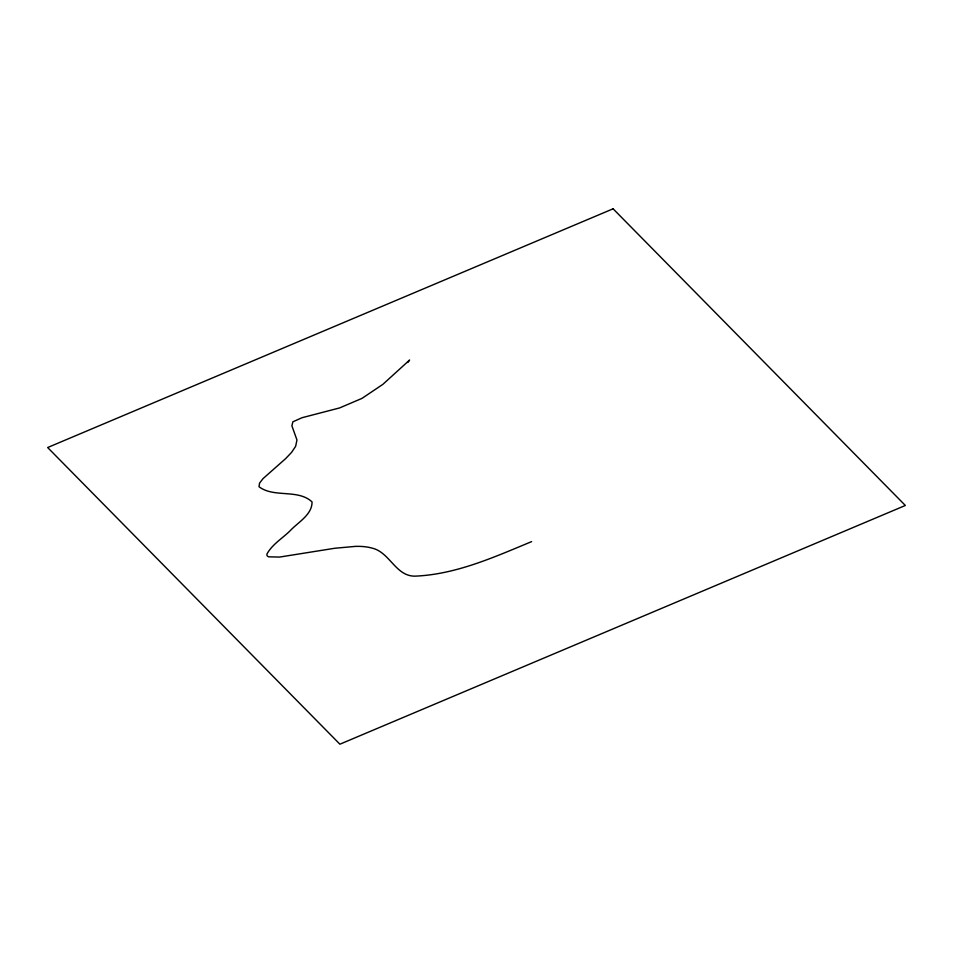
<?xml version="1.0" encoding="UTF-8"?>
<svg xmlns="http://www.w3.org/2000/svg" width="953" height="953" viewBox="0 0 953 953"><rect width="100%" height="100%" fill="white"/><g stroke="black" fill="none" stroke-linecap="round" stroke-linejoin="round"><path stroke-width="1.43" d="M407.753 362.485L409.599 360.043L382.868 384.357L361.973 398.39L339.602 407.932L302.065 417.712L292.869 421.81L291.904 425.848L296.967 440L295.633 446.326L291.594 452.365L285.709 458.56L263.04 478.62L259.561 483.123L259.013 486.721C273.856 498.133 297.979 488.71 312.048 501.909C312.239 514.834 297.848 522.339 289.986 530.916C282.231 538.481 272.153 544.425 266.888 554.122L267.078 555.79L268.543 556.814L279.539 557.076L334.789 548.261L355.457 546.379A56.632 23.039 -18.2 0 1 371.682 548.023C390.301 551.954 395.757 577.84 416.806 576.065C457.106 573.944 494.81 556.862 531.607 541.626M613.101 208.802L47.65 447.529L339.899 744.198L905.35 505.471L613.101 208.802"/></g></svg>
